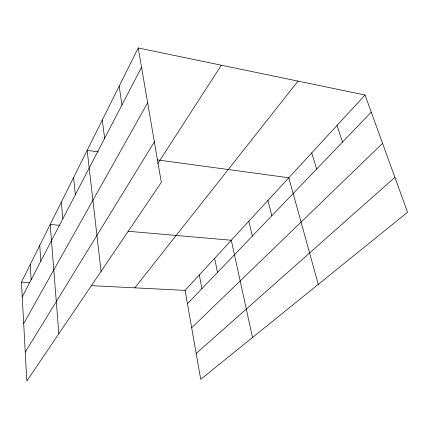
<?xml version="1.0" encoding="UTF-8"?>
<svg xmlns="http://www.w3.org/2000/svg" width="429" height="429" viewBox="0 0 429 429"><rect width="100%" height="100%" fill="white"/><g stroke="black" fill="none" stroke-linecap="round" stroke-linejoin="round"><path stroke-width="0.64" d="M138.224 47.962L161.325 182.379L26.812 381.038L21.45 282.132L138.224 47.962L365.047 95.018L407.55 212.258L200.729 379.343L185.097 290.379L365.047 95.018M22.249 296.884L141.543 67.273M23.697 323.541L147.651 102.81M25.247 352.129L154.365 141.865M157.781 163.583L221.343 65.208M134.813 287.848L298.021 81.113M187.441 303.732L371.251 112.125M191.672 327.783L382.577 143.366M196.187 353.475L394.9 177.365M21.45 282.132L29.483 282.539M91.13 285.644L185.097 290.379M60.081 225.354L50.193 224.49L58.843 333.735M128.126 231.269L231.285 240.24L252.515 337.505M98.268 151.871L87.162 150.359L101.056 271.391M157.304 159.894L288.824 177.772L318.27 284.389M337.033 125.434L342.514 142.079M311.749 152.88L316.623 169.069M267.937 200.445L271.836 215.76M248.831 221.192L252.332 236.084M214.645 258.301L217.498 272.399M199.297 274.968L201.882 288.679M119.171 86.175L121.97 104.944M102.263 120.077L104.644 138.299M73.59 177.574L75.327 194.723M61.326 202.166L62.816 218.801M39.747 245.447L40.841 261.105M30.202 264.586L31.135 279.778"/></g></svg>
